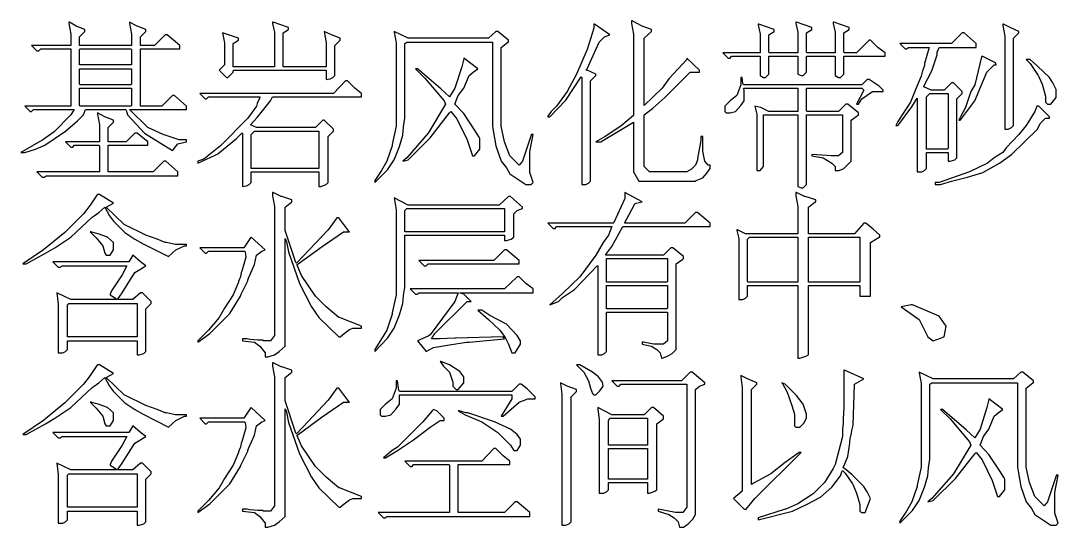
# Model space of a CAD drawing. Extents: x 94 to 452, y -72 to 1042.
# Drawn here: x 404.97 to 426.28, y 753.9 to 764.3 of the extents above; entities that cross this region are included whole.
import ezdxf

# ---------------------------------------------------------------- set-up
doc = ezdxf.new("R2010")
doc.units = 0
doc.header["$MEASUREMENT"] = 0
doc.layers.add('TREE_LAYER', color=7, linetype='Continuous')

msp = doc.modelspace()

# ---------------------------------------------------------------- linework, layer by layer
at = {"layer": 'TREE_LAYER', "elevation": 1017}
for points in [[(405.971191, 764.276627), (405.957465, 764.276627), (405.957465, 764.249176), (405.998642, 764.029568), (405.998642, 763.796234), (405.998642, 763.796234), (405.188838, 763.796234), (405.298642, 763.68643), (405.339818, 763.68643), (405.380995, 763.727607), (405.998642, 763.727607), (405.998642, 763.713881), (405.998642, 762.56094), (405.998642, 762.547215), (405.051583, 762.547215), (405.161387, 762.437411), (405.188838, 762.437411), (405.230014, 762.478587), (406.067269, 762.478587), (406.067269, 762.478587), (405.998642, 762.368783), (405.655504, 762.025646), (405.422171, 761.86094), (404.96923, 761.600156), (405.051583, 761.600156), (405.271191, 761.668783), (405.463348, 761.751136), (405.888838, 762.039372), (406.135897, 762.245254), (406.259426, 762.368783), (406.300602, 762.478587), (407.124132, 762.478587), (407.137857, 762.464862), (407.165308, 762.368783), (407.508446, 761.998195), (408.084916, 761.641332), (408.098642, 761.655058), (408.19472, 761.778587), (408.373151, 761.819764), (408.373151, 761.86094), (408.222171, 761.86094), (407.892759, 761.970744), (407.577073, 762.107999), (407.206485, 762.478587), (407.22021, 762.478587), (408.373151, 762.478587), (408.373151, 762.547215), (408.126093, 762.766823), (408.084916, 762.766823), (407.865308, 762.547215), (407.426093, 762.547215), (407.426093, 762.56094), (407.426093, 763.713881), (407.426093, 763.727607), (408.235897, 763.727607), (408.235897, 763.796234), (407.975112, 764.015842), (407.933936, 764.015842), (407.714328, 763.796234), (407.426093, 763.796234), (407.426093, 763.796234), (407.426093, 763.974666), (407.535897, 764.08447), (407.535897, 764.125646), (407.357465, 764.194274), (407.206485, 764.276627), (407.206485, 764.276627), (407.206485, 764.249176), (407.247661, 764.029568), (407.247661, 763.796234), (407.233936, 763.796234), (406.190798, 763.796234), (406.177073, 763.796234), (406.177073, 763.974666), (406.286877, 764.08447), (406.286877, 764.125646), (406.108446, 764.194274), (405.971191, 764.276627), (405.971191, 764.276627)], [(410.15712, 764.276627), (410.143395, 764.276627), (410.143395, 764.249176), (410.184571, 764.070744), (410.184571, 763.357019), (410.170846, 763.357019), (409.347316, 763.357019), (409.333591, 763.357019), (409.333591, 763.837411), (409.443395, 763.906038), (409.443395, 763.906038), (409.443395, 763.947215), (409.113983, 764.057019), (409.155159, 763.851136), (409.155159, 763.398195), (409.045355, 763.288391), (409.196336, 763.137411), (409.223787, 763.137411), (409.333591, 763.247215), (409.333591, 763.274666), (409.347316, 763.288391), (411.241434, 763.288391), (411.241434, 763.274666), (411.241434, 763.096234), (411.323787, 763.10996), (411.378689, 763.137411), (411.419865, 763.178587), (411.419865, 763.796234), (411.529669, 763.906038), (411.529669, 763.947215), (411.351238, 764.015842), (411.200257, 764.08447), (411.241434, 763.851136), (411.241434, 763.357019), (411.241434, 763.357019), (410.363002, 763.357019), (410.363002, 763.357019), (410.363002, 764.057019), (410.472806, 764.125646), (410.472806, 764.125646), (410.472806, 764.166823), (410.15712, 764.276627), (410.15712, 764.276627)], [(416.758391, 764.23545), (416.744665, 764.23545), (416.744665, 764.153097), (416.60741, 763.713881), (416.387803, 763.206038), (416.195646, 762.849176), (415.976038, 762.547215), (415.866234, 762.437411), (415.797606, 762.341332), (415.797606, 762.327607), (415.838783, 762.327607), (416.168195, 762.670744), (416.483881, 763.151136), (416.497606, 763.137411), (416.497606, 760.941332), (416.579959, 760.941332), (416.634861, 760.968783), (416.676038, 761.00996), (416.676038, 763.068783), (416.785842, 763.178587), (416.785842, 763.206038), (416.60741, 763.288391), (416.593685, 763.288391), (416.579959, 763.288391), (416.60741, 763.315842), (416.854469, 763.864862), (416.964273, 763.974666), (417.074077, 764.015842), (416.758391, 764.23545), (416.758391, 764.23545)], [(417.527018, 764.304077), (417.513293, 764.304077), (417.513293, 764.249176), (417.554469, 764.029568), (417.554469, 762.355058), (417.293685, 762.13545), (416.977999, 761.929568), (416.785842, 761.819764), (416.895646, 761.819764), (416.909371, 761.833489), (417.554469, 762.217803), (417.554469, 762.204077), (417.554469, 761.202117), (417.664273, 761.00996), (418.83094, 761.00996), (418.844665, 761.023685), (418.98192, 761.078587), (419.064273, 761.174666), (419.132901, 761.270744), (419.132901, 761.339372), (419.091724, 761.339372), (419.023097, 761.421725), (418.98192, 761.627607), (418.98192, 761.929568), (418.940744, 761.929568), (418.940744, 761.847215), (418.872116, 761.476627), (418.872116, 761.449176), (418.858391, 761.407999), (418.83094, 761.339372), (418.748587, 761.257019), (418.652508, 761.202117), (417.883881, 761.202117), (417.774077, 761.311921), (417.774077, 762.368783), (417.952508, 762.506038), (418.199567, 762.725646), (418.721136, 763.247215), (418.913293, 763.247215), (418.913293, 763.288391), (418.652508, 763.53545), (418.652508, 763.507999), (418.28192, 763.10996), (418.144665, 762.917803), (417.774077, 762.56094), (417.774077, 762.56094), (417.774077, 763.947215), (417.925057, 764.08447), (417.925057, 764.125646), (417.732901, 764.194274), (417.527018, 764.304077), (417.527018, 764.304077)], [(420.903144, 764.276627), (420.889418, 764.276627), (420.889418, 764.249176), (420.930595, 764.070744), (420.930595, 763.658979), (420.930595, 763.645254), (420.354124, 763.645254), (420.340399, 763.658979), (420.340399, 764.015842), (420.450203, 764.08447), (420.450203, 764.125646), (420.134516, 764.23545), (420.120791, 764.23545), (420.120791, 764.221725), (420.161967, 764.029568), (420.161967, 763.658979), (420.161967, 763.645254), (419.39334, 763.645254), (419.503144, 763.53545), (419.54432, 763.53545), (419.571771, 763.576627), (420.161967, 763.576627), (420.161967, 763.576627), (420.161967, 763.178587), (420.230595, 763.137411), (420.271771, 763.137411), (420.340399, 763.206038), (420.340399, 763.576627), (420.354124, 763.576627), (420.930595, 763.576627), (420.930595, 763.576627), (420.930595, 763.206038), (420.999222, 763.178587), (421.040399, 763.178587), (421.109026, 763.247215), (421.109026, 763.576627), (421.122752, 763.576627), (421.699222, 763.576627), (421.699222, 763.576627), (421.699222, 763.178587), (421.76785, 763.137411), (421.809026, 763.137411), (421.877654, 763.206038), (421.877654, 763.576627), (421.891379, 763.576627), (422.728634, 763.576627), (422.728634, 763.645254), (422.577654, 763.755058), (422.426673, 763.906038), (422.399222, 763.906038), (422.138438, 763.645254), (421.891379, 763.645254), (421.877654, 763.658979), (421.877654, 764.057019), (421.987458, 764.125646), (421.987458, 764.166823), (421.671771, 764.276627), (421.658046, 764.276627), (421.658046, 764.249176), (421.699222, 764.070744), (421.699222, 763.658979), (421.699222, 763.645254), (421.122752, 763.645254), (421.109026, 763.658979), (421.109026, 764.057019), (421.21883, 764.125646), (421.21883, 764.166823), (420.903144, 764.276627), (420.903144, 764.276627)], [(425.157701, 764.23545), (425.143975, 764.23545), (425.143975, 764.207999), (425.185152, 763.988391), (425.185152, 762.080548), (425.253779, 762.080548), (425.322407, 762.107999), (425.363583, 762.149176), (425.363583, 763.947215), (425.473387, 764.057019), (425.473387, 764.08447), (425.294956, 764.166823), (425.157701, 764.23545), (425.157701, 764.23545)], [(412.641089, 764.08447), (412.641089, 764.08447), (412.641089, 764.070744), (412.682265, 763.851136), (412.682265, 762.13545), (412.599912, 761.764862), (412.599912, 761.737411), (412.490108, 761.421725), (412.380304, 761.229568), (412.24305, 761.023685), (412.24305, 760.982509), (412.503834, 761.243293), (412.641089, 761.449176), (412.750893, 761.723685), (412.81952, 761.957019), (412.833246, 762.121725), (412.860697, 762.300156), (412.860697, 763.837411), (412.901873, 763.864862), (414.64501, 763.864862), (414.658736, 763.864862), (414.658736, 762.13545), (414.672461, 762.053097), (414.727363, 761.737411), (414.837167, 761.421725), (414.946971, 761.28447), (415.015599, 761.16094), (415.34501, 760.941332), (415.454814, 760.941332), (415.495991, 760.982509), (415.427363, 761.188391), (415.427363, 761.613881), (415.495991, 761.970744), (415.454814, 761.970744), (415.454814, 761.957019), (415.276383, 761.421725), (415.207755, 761.339372), (415.015599, 761.531528), (414.905795, 761.819764), (414.837167, 762.13545), (414.837167, 763.755058), (414.974422, 763.864862), (414.988148, 763.864862), (414.988148, 763.906038), (414.76854, 764.08447), (414.727363, 764.08447), (414.576383, 763.947215), (412.929324, 763.947215), (412.641089, 764.08447), (412.641089, 764.08447)], [(424.347897, 764.057019), (424.30672, 764.057019), (424.087112, 763.837411), (423.03025, 763.837411), (423.140054, 763.727607), (423.167505, 763.727607), (423.208681, 763.755058), (423.634171, 763.755058), (423.634171, 763.755058), (423.538093, 763.425646), (423.538093, 763.38447), (423.496916, 763.274666), (423.469465, 763.164862), (423.359662, 762.904077), (423.249858, 762.629568), (422.989073, 762.231528), (422.947897, 762.149176), (422.947897, 762.149176), (422.989073, 762.149176), (423.002799, 762.162901), (423.277309, 762.533489), (423.387112, 762.711921), (423.387112, 762.711921), (423.387112, 761.202117), (423.483191, 761.202117), (423.538093, 761.229568), (423.579269, 761.270744), (423.579269, 761.600156), (423.579269, 761.600156), (424.00476, 761.600156), (424.018485, 761.600156), (424.018485, 761.421725), (424.059662, 761.421725), (424.15574, 761.449176), (424.196916, 761.490352), (424.196916, 762.698195), (424.30672, 762.807999), (424.30672, 762.849176), (424.128289, 763.027607), (424.087112, 763.027607), (423.936132, 762.876627), (423.675348, 762.876627), (423.524367, 762.945254), (423.524367, 762.958979), (423.689073, 763.274666), (423.798877, 763.604077), (423.798877, 763.658979), (423.840054, 763.755058), (424.594956, 763.755058), (424.594956, 763.837411), (424.347897, 764.057019), (424.347897, 764.057019)], [(406.177073, 763.713881), (406.190798, 763.727607), (407.233936, 763.727607), (407.247661, 763.713881), (407.247661, 763.398195), (407.233936, 763.398195), (406.190798, 763.398195), (406.177073, 763.398195), (406.177073, 763.713881), (406.177073, 763.713881)], [(414.06854, 763.53545), (414.06854, 763.521725), (414.027363, 763.357019), (413.890108, 762.917803), (413.780304, 762.739372), (413.601873, 762.904077), (413.121481, 763.315842), (413.080304, 763.315842), (413.272461, 763.123685), (413.670501, 762.657019), (413.697952, 762.588391), (413.341089, 761.998195), (412.901873, 761.490352), (412.81952, 761.421725), (412.929324, 761.449176), (413.382265, 761.902117), (413.780304, 762.40996), (413.807755, 762.437411), (413.931285, 762.28643), (414.137167, 761.86094), (414.246971, 761.531528), (414.288148, 761.531528), (414.397952, 761.668783), (414.397952, 761.888391), (414.384226, 761.915842), (414.288148, 762.066823), (414.06854, 762.396234), (413.890108, 762.588391), (413.958736, 762.766823), (414.06854, 762.917803), (414.178344, 763.178587), (414.260697, 763.247215), (414.356775, 763.315842), (414.06854, 763.53545), (414.06854, 763.53545)], [(424.718485, 763.576627), (424.70476, 763.562901), (424.567505, 762.98643), (424.485152, 762.849176), (424.375348, 762.519764), (424.279269, 762.341332), (424.238093, 762.258979), (424.265544, 762.258979), (424.279269, 762.272705), (424.567505, 762.657019), (424.814563, 763.247215), (424.965544, 763.398195), (425.00672, 763.398195), (424.992995, 763.439372), (424.718485, 763.576627), (424.718485, 763.576627)], [(425.70672, 763.507999), (425.624367, 763.507999), (425.70672, 763.425646), (425.871426, 763.178587), (425.885152, 763.151136), (425.953779, 763.000156), (426.022407, 762.753097), (426.022407, 762.629568), (426.063583, 762.588391), (426.132211, 762.588391), (426.242014, 762.725646), (426.242014, 762.890352), (426.173387, 763.027607), (426.10476, 763.137411), (425.857701, 763.370744), (425.70672, 763.507999), (425.70672, 763.507999)], [(406.177073, 763.315842), (406.190798, 763.315842), (407.233936, 763.315842), (407.247661, 763.315842), (407.247661, 763.000156), (407.233936, 762.98643), (406.190798, 762.98643), (406.177073, 763.000156), (406.177073, 763.315842), (406.177073, 763.315842)], [(411.68065, 763.068783), (411.639473, 763.068783), (411.392414, 762.807999), (408.647316, 762.807999), (408.75712, 762.698195), (408.784571, 762.698195), (408.825748, 762.739372), (409.88261, 762.739372), (409.88261, 762.725646), (409.827708, 762.602117), (409.813983, 762.547215), (409.635551, 762.300156), (409.072806, 761.737411), (408.729669, 761.462901), (408.60614, 761.421725), (408.60614, 761.380548), (408.963002, 761.545254), (409.017904, 761.572705), (409.402218, 761.888391), (409.512022, 761.998195), (409.525748, 761.998195), (409.525748, 760.900156), (409.6081, 760.913881), (409.663002, 760.941332), (409.704179, 760.982509), (409.704179, 761.188391), (409.704179, 761.202117), (411.090453, 761.202117), (411.090453, 761.188391), (411.090453, 760.900156), (411.13163, 760.900156), (411.241434, 760.941332), (411.28261, 760.982509), (411.28261, 761.929568), (411.392414, 762.039372), (411.392414, 762.080548), (411.200257, 762.258979), (411.172806, 762.258979), (411.021826, 762.107999), (409.813983, 762.107999), (409.690453, 762.162901), (409.827708, 762.313881), (410.102218, 762.657019), (410.143395, 762.739372), (411.968885, 762.739372), (411.968885, 762.807999), (411.83163, 762.917803), (411.68065, 763.068783), (411.68065, 763.068783)], [(419.791379, 763.137411), (419.763928, 763.137411), (419.763928, 762.98643), (419.681575, 762.766823), (419.54432, 762.657019), (419.434516, 762.547215), (419.434516, 762.437411), (419.461967, 762.40996), (419.54432, 762.40996), (419.654124, 762.437411), (419.763928, 762.56094), (419.832556, 762.657019), (419.832556, 762.876627), (419.81883, 762.904077), (419.832556, 762.917803), (420.930595, 762.917803), (420.930595, 762.917803), (420.930595, 762.451136), (420.930595, 762.437411), (420.340399, 762.437411), (420.175693, 762.519764), (420.052163, 762.547215), (420.09334, 762.382509), (420.09334, 761.229568), (420.161967, 761.229568), (420.230595, 761.311921), (420.230595, 762.368783), (420.24432, 762.368783), (420.930595, 762.368783), (420.930595, 762.368783), (420.930595, 760.900156), (420.999222, 760.872705), (421.040399, 760.872705), (421.109026, 760.941332), (421.109026, 762.368783), (421.122752, 762.368783), (421.836477, 762.368783), (421.850203, 762.368783), (421.850203, 761.600156), (421.76785, 761.531528), (421.616869, 761.531528), (421.424712, 761.545254), (421.21883, 761.558979), (421.21883, 761.531528), (421.452163, 761.490352), (421.630595, 761.380548), (421.699222, 761.311921), (421.699222, 761.229568), (421.781575, 761.229568), (421.877654, 761.270744), (422.028634, 761.421725), (422.028634, 762.258979), (422.179614, 762.368783), (422.179614, 762.40996), (421.960007, 762.588391), (421.91883, 762.588391), (421.76785, 762.437411), (421.122752, 762.437411), (421.109026, 762.451136), (421.109026, 762.917803), (421.122752, 762.917803), (422.248242, 762.917803), (422.289418, 762.876627), (422.138438, 762.588391), (422.179614, 762.588391), (422.248242, 762.698195), (422.46785, 762.849176), (422.687458, 762.849176), (422.687458, 762.876627), (422.605105, 762.958979), (422.399222, 763.096234), (422.358046, 763.096234), (422.248242, 762.98643), (419.81883, 762.98643), (419.805105, 763.013881), (419.791379, 763.137411), (419.791379, 763.137411)], [(406.177073, 762.917803), (406.190798, 762.917803), (407.233936, 762.917803), (407.247661, 762.917803), (407.247661, 762.56094), (407.233936, 762.547215), (406.190798, 762.547215), (406.177073, 762.56094), (406.177073, 762.917803), (406.177073, 762.917803)], [(423.647897, 762.807999), (423.647897, 762.807999), (424.00476, 762.807999), (424.018485, 762.807999), (424.018485, 761.682509), (424.00476, 761.668783), (423.579269, 761.668783), (423.579269, 761.682509), (423.579269, 762.739372), (423.647897, 762.807999), (423.647897, 762.807999)], [(406.547661, 762.40996), (406.547661, 762.40996), (406.547661, 762.382509), (406.588838, 762.162901), (406.588838, 761.819764), (406.575112, 761.819764), (405.888838, 761.819764), (405.998642, 761.70996), (406.039818, 761.70996), (406.067269, 761.751136), (406.575112, 761.751136), (406.588838, 761.737411), (406.588838, 761.202117), (406.575112, 761.202117), (405.298642, 761.202117), (405.408446, 761.092313), (405.449622, 761.092313), (405.490798, 761.119764), (408.19472, 761.119764), (408.19472, 761.202117), (407.947661, 761.421725), (407.906485, 761.421725), (407.686877, 761.202117), (406.767269, 761.202117), (406.767269, 761.202117), (406.767269, 761.737411), (406.767269, 761.751136), (407.577073, 761.751136), (407.577073, 761.819764), (407.357465, 761.998195), (407.316289, 761.998195), (407.137857, 761.819764), (406.767269, 761.819764), (406.767269, 761.819764), (406.767269, 762.107999), (406.877073, 762.217803), (406.877073, 762.258979), (406.698642, 762.327607), (406.547661, 762.40996), (406.547661, 762.40996)], [(425.885152, 762.547215), (425.843975, 762.547215), (425.802799, 762.437411), (425.624367, 762.149176), (425.473387, 761.970744), (425.212603, 761.696234), (425.143975, 761.600156), (424.965544, 761.490352), (424.828289, 761.380548), (424.457701, 761.202117), (423.840054, 760.982509), (423.757701, 760.982509), (423.757701, 760.941332), (423.867505, 760.941332), (424.087112, 761.00996), (424.416524, 761.092313), (424.732211, 761.188391), (425.075348, 761.380548), (425.322407, 761.558979), (425.857701, 762.080548), (425.912603, 762.190352), (426.022407, 762.300156), (426.10476, 762.300156), (426.10476, 762.327607), (425.885152, 762.547215), (425.885152, 762.547215)], [(409.772806, 762.039372), (409.772806, 762.039372), (411.090453, 762.039372), (411.090453, 762.039372), (411.090453, 761.270744), (411.090453, 761.270744), (409.704179, 761.270744), (409.704179, 761.270744), (409.704179, 761.970744), (409.772806, 762.039372), (409.772806, 762.039372)], [(406.588838, 760.73545), (406.547661, 760.73545), (406.533936, 760.721725), (406.396681, 760.515842), (406.259426, 760.337411), (405.875112, 759.953097), (405.435897, 759.596234), (405.010406, 759.307999), (405.079034, 759.307999), (405.477073, 759.527607), (405.66923, 759.637411), (405.998642, 759.857019), (406.437857, 760.268783), (406.479034, 760.296234), (406.575112, 760.364862), (406.698642, 760.474666), (406.79472, 760.296234), (406.877073, 760.18643), (407.110406, 759.953097), (407.316289, 759.815842), (407.480995, 759.719764), (408.002563, 759.458979), (408.153544, 759.596234), (408.331975, 759.678587), (408.373151, 759.678587), (408.373151, 759.706038), (408.139818, 759.706038), (407.961387, 759.747215), (407.933936, 759.747215), (407.76923, 759.815842), (407.535897, 759.898195), (407.096681, 760.117803), (406.726093, 760.474666), (406.877073, 760.557019), (406.588838, 760.73545), (406.588838, 760.73545)], [(410.15712, 760.776627), (410.143395, 760.776627), (410.143395, 760.707999), (410.184571, 760.488391), (410.184571, 757.839372), (410.102218, 757.729568), (409.951238, 757.729568), (409.951238, 757.743293), (409.841434, 757.743293), (409.841434, 757.743293), (409.676728, 757.757019), (409.621826, 757.770744), (409.525748, 757.770744), (409.525748, 757.729568), (409.772806, 757.702117), (409.88261, 757.619764), (409.992414, 757.482509), (409.992414, 757.482509), (409.992414, 757.400156), (410.047316, 757.400156), (410.184571, 757.441332), (410.28065, 757.50996), (410.404179, 757.619764), (410.404179, 759.829568), (410.404179, 759.829568), (410.43163, 759.76094), (410.472806, 759.555058), (410.692414, 758.90996), (410.939473, 758.429568), (411.090453, 758.20996), (411.502218, 757.811921), (411.529669, 757.811921), (411.612022, 757.880548), (411.721826, 757.962901), (411.790453, 757.990352), (411.968885, 757.990352), (411.968885, 758.031528), (411.968885, 758.031528), (411.515944, 758.20996), (411.502218, 758.20996), (411.241434, 758.429568), (411.021826, 758.649176), (410.733591, 759.074666), (410.651238, 759.280548), (410.651238, 759.294274), (410.664963, 759.307999), (411.159081, 759.664862), (411.598297, 759.966823), (411.612022, 759.966823), (411.721826, 759.966823), (411.7081, 759.980548), (411.502218, 760.255058), (411.502218, 760.255058), (411.461042, 760.255058), (411.28261, 760.007999), (410.761042, 759.458979), (410.637512, 759.321725), (410.623787, 759.33545), (410.404179, 759.994274), (410.404179, 760.474666), (410.541434, 760.58447), (410.541434, 760.58447), (410.541434, 760.625646), (410.335551, 760.694274), (410.321826, 760.694274), (410.15712, 760.776627), (410.15712, 760.776627)], [(417.376038, 760.776627), (417.376038, 760.776627), (417.376038, 760.653097), (417.15643, 760.158979), (417.142705, 760.145254), (415.797606, 760.145254), (415.90741, 760.03545), (415.948587, 760.03545), (415.976038, 760.076627), (417.115254, 760.076627), (417.115254, 760.076627), (417.046626, 759.898195), (416.936822, 759.747215), (416.785842, 759.48643), (416.45643, 759.047215), (416.099567, 758.704077), (415.838783, 758.470744), (416.017214, 758.539372), (416.099567, 758.621725), (416.346626, 758.78643), (416.813293, 759.266823), (416.827018, 759.266823), (416.827018, 757.441332), (416.909371, 757.441332), (416.964273, 757.468783), (417.00545, 757.50996), (417.00545, 758.319764), (417.00545, 758.319764), (418.240744, 758.319764), (418.254469, 758.319764), (418.254469, 757.729568), (418.172116, 757.66094), (417.966234, 757.66094), (417.760352, 757.702117), (417.732901, 757.702117), (417.732901, 757.66094), (417.925057, 757.619764), (418.034861, 757.551136), (418.103489, 757.482509), (418.13094, 757.372705), (418.144665, 757.372705), (418.254469, 757.413881), (418.350548, 757.468783), (418.432901, 757.551136), (418.432901, 759.307999), (418.570156, 759.404077), (418.583881, 759.417803), (418.583881, 759.458979), (418.364273, 759.637411), (418.323097, 759.637411), (418.172116, 759.48643), (416.991724, 759.48643), (416.991724, 759.500156), (417.115254, 759.664862), (417.334861, 760.076627), (419.132901, 760.076627), (419.132901, 760.145254), (418.872116, 760.364862), (418.83094, 760.364862), (418.611332, 760.145254), (417.376038, 760.145254), (417.376038, 760.158979), (417.458391, 760.30996), (417.58192, 760.543293), (417.609371, 760.557019), (417.732901, 760.58447), (417.376038, 760.776627), (417.376038, 760.776627)], [(420.903144, 760.776627), (420.889418, 760.776627), (420.889418, 760.707999), (420.930595, 760.488391), (420.930595, 759.939372), (420.930595, 759.925646), (419.860007, 759.925646), (419.695301, 760.007999), (419.681575, 760.007999), (419.681575, 759.994274), (419.722752, 759.829568), (419.722752, 758.580548), (419.805105, 758.580548), (419.860007, 758.607999), (419.901183, 758.649176), (419.901183, 758.868783), (419.914909, 758.868783), (420.930595, 758.868783), (420.930595, 758.868783), (420.930595, 757.372705), (420.971771, 757.372705), (421.095301, 757.413881), (421.150203, 757.441332), (421.150203, 758.868783), (421.150203, 758.868783), (422.207065, 758.868783), (422.207065, 758.868783), (422.207065, 758.649176), (422.426673, 758.649176), (422.426673, 759.747215), (422.605105, 759.857019), (422.61883, 759.857019), (422.61883, 759.898195), (422.481575, 760.021725), (422.330595, 760.145254), (422.289418, 760.145254), (422.097261, 759.925646), (421.150203, 759.925646), (421.150203, 759.939372), (421.150203, 760.474666), (421.287458, 760.58447), (421.301183, 760.58447), (421.301183, 760.625646), (421.081575, 760.694274), (421.06785, 760.694274), (420.903144, 760.776627), (420.903144, 760.776627)], [(415.029324, 760.694274), (414.988148, 760.694274), (414.795991, 760.515842), (412.929324, 760.515842), (412.641089, 760.666823), (412.682265, 760.419764), (412.682265, 758.676627), (412.599912, 758.306038), (412.599912, 758.278587), (412.490108, 757.949176), (412.380304, 757.770744), (412.24305, 757.551136), (412.24305, 757.50996), (412.503834, 757.78447), (412.641089, 757.990352), (412.750893, 758.264862), (412.81952, 758.498195), (412.833246, 758.662901), (412.860697, 758.827607), (412.860697, 759.88447), (412.860697, 759.898195), (414.905795, 759.898195), (414.905795, 759.88447), (414.905795, 759.788391), (414.946971, 759.788391), (415.04305, 759.815842), (415.097952, 759.857019), (415.097952, 760.337411), (415.166579, 760.406038), (415.276383, 760.447215), (415.276383, 760.474666), (415.029324, 760.694274), (415.029324, 760.694274)], [(412.888148, 760.433489), (412.901873, 760.447215), (414.905795, 760.447215), (414.905795, 760.433489), (414.905795, 759.966823), (414.905795, 759.966823), (412.860697, 759.966823), (412.860697, 759.966823), (412.860697, 760.406038), (412.888148, 760.433489), (412.888148, 760.433489)], [(406.410406, 759.966823), (406.396681, 759.966823), (406.52021, 759.843293), (406.657465, 759.678587), (406.698642, 759.527607), (406.726093, 759.48643), (406.808446, 759.48643), (406.877073, 759.596234), (406.877073, 759.747215), (406.753544, 759.857019), (406.561387, 759.925646), (406.506485, 759.939372), (406.410406, 759.966823), (406.410406, 759.966823)], [(409.704179, 759.857019), (409.690453, 759.843293), (409.553199, 759.637411), (408.647316, 759.637411), (408.75712, 759.527607), (408.784571, 759.527607), (408.825748, 759.568783), (409.566924, 759.568783), (409.58065, 759.555058), (409.594375, 759.445254), (409.512022, 759.157019), (409.498297, 759.129568), (409.484571, 759.047215), (409.470846, 759.019764), (409.443395, 758.951136), (409.443395, 758.937411), (409.333591, 758.676627), (409.155159, 758.402117), (409.045355, 758.20996), (408.825748, 757.949176), (408.60614, 757.729568), (408.60614, 757.702117), (408.853199, 757.880548), (409.264963, 758.292313), (409.484571, 758.649176), (409.498297, 758.690352), (409.635551, 758.964862), (409.635551, 758.978587), (409.649277, 759.019764), (409.772806, 759.294274), (409.813983, 759.48643), (409.923787, 759.568783), (409.992414, 759.596234), (409.704179, 759.857019), (409.704179, 759.857019)], [(419.942359, 759.857019), (419.942359, 759.857019), (420.930595, 759.857019), (420.930595, 759.857019), (420.930595, 758.951136), (420.930595, 758.937411), (419.914909, 758.937411), (419.901183, 758.951136), (419.901183, 759.815842), (419.942359, 759.857019), (419.942359, 759.857019)], [(421.150203, 759.857019), (421.150203, 759.857019), (422.207065, 759.857019), (422.207065, 759.857019), (422.207065, 758.951136), (422.207065, 758.937411), (421.150203, 758.937411), (421.150203, 758.951136), (421.150203, 759.857019), (421.150203, 759.857019)], [(407.275112, 759.48643), (407.192759, 759.349176), (405.628053, 759.349176), (405.737857, 759.239372), (405.779034, 759.239372), (405.82021, 759.266823), (407.151583, 759.266823), (407.151583, 759.266823), (407.055504, 759.088391), (406.835897, 758.758979), (406.808446, 758.690352), (406.808446, 758.676627), (406.918249, 758.607999), (406.9457, 758.580548), (406.9457, 758.580548), (405.998642, 758.580548), (405.710406, 758.717803), (405.737857, 758.48447), (405.737857, 757.482509), (405.833936, 757.482509), (405.888838, 757.50996), (405.930014, 757.551136), (405.930014, 757.729568), (405.930014, 757.729568), (407.34374, 757.729568), (407.357465, 757.729568), (407.357465, 757.441332), (407.398642, 757.441332), (407.49472, 757.468783), (407.535897, 757.50996), (407.535897, 758.388391), (407.6457, 758.498195), (407.6457, 758.539372), (407.467269, 758.717803), (407.426093, 758.717803), (407.275112, 758.580548), (406.959426, 758.580548), (406.959426, 758.580548), (407.055504, 758.717803), (407.316289, 759.129568), (407.535897, 759.266823), (407.426093, 759.349176), (407.275112, 759.48643), (407.275112, 759.48643)], [(414.946971, 759.596234), (414.905795, 759.596234), (414.686187, 759.376627), (413.148932, 759.376627), (413.258736, 759.266823), (413.299912, 759.266823), (413.341089, 759.307999), (415.207755, 759.307999), (415.207755, 759.376627), (414.946971, 759.596234), (414.946971, 759.596234)], [(417.00545, 759.417803), (417.00545, 759.417803), (418.240744, 759.417803), (418.254469, 759.417803), (418.254469, 758.951136), (418.240744, 758.937411), (417.00545, 758.937411), (417.00545, 758.951136), (417.00545, 759.417803), (417.00545, 759.417803)], [(415.207755, 759.047215), (415.166579, 759.047215), (414.905795, 758.800156), (412.970501, 758.800156), (413.080304, 758.690352), (413.121481, 758.690352), (413.148932, 758.717803), (413.958736, 758.717803), (413.958736, 758.717803), (413.890108, 758.539372), (413.382265, 757.853097), (413.341089, 757.825646), (413.121481, 757.729568), (413.299912, 757.50996), (413.450893, 757.592313), (413.780304, 757.647215), (414.123442, 757.702117), (414.178344, 757.702117), (414.905795, 757.770744), (414.878344, 757.811921), (413.903834, 757.78447), (413.890108, 757.78447), (413.574422, 757.770744), (413.574422, 757.770744), (413.423442, 757.770744), (413.409716, 757.770744), (413.478344, 757.880548), (414.137167, 758.539372), (414.21952, 758.539372), (414.06854, 758.690352), (413.986187, 758.717803), (413.986187, 758.717803), (413.986187, 758.717803), (415.495991, 758.717803), (415.495991, 758.800156), (415.34501, 758.90996), (415.207755, 759.047215), (415.207755, 759.047215)], [(417.00545, 758.868783), (417.00545, 758.868783), (418.240744, 758.868783), (418.254469, 758.868783), (418.254469, 758.402117), (418.240744, 758.388391), (417.00545, 758.388391), (417.00545, 758.402117), (417.00545, 758.868783), (417.00545, 758.868783)], [(405.957465, 758.498195), (405.957465, 758.498195), (407.34374, 758.498195), (407.357465, 758.498195), (407.357465, 757.811921), (407.34374, 757.811921), (405.930014, 757.811921), (405.930014, 757.811921), (405.930014, 758.470744), (405.957465, 758.498195), (405.957465, 758.498195)], [(414.439128, 758.36094), (414.356775, 758.36094), (414.576383, 758.168783), (414.809716, 757.949176), (414.91952, 757.798195), (414.988148, 757.66094), (415.056775, 757.482509), (415.125403, 757.482509), (415.235206, 757.66094), (415.235206, 757.729568), (415.166579, 757.839372), (414.946971, 758.072705), (414.603834, 758.251136), (414.439128, 758.36094), (414.439128, 758.36094)], [(423.291034, 758.470744), (423.263583, 758.470744), (423.057701, 758.429568), (423.428289, 758.168783), (423.60672, 757.811921), (423.716524, 757.729568), (423.936132, 757.811921), (423.977309, 758.031528), (423.840054, 758.237411), (423.291034, 758.470744), (423.291034, 758.470744)], [(413.601873, 757.304077), (413.588148, 757.304077), (413.656775, 757.207999), (413.780304, 757.08447), (413.848932, 756.878587), (413.848932, 756.796234), (413.917559, 756.727607), (413.958736, 756.727607), (414.06854, 756.864862), (414.06854, 756.988391), (413.986187, 757.098195), (413.780304, 757.23545), (413.601873, 757.304077), (413.601873, 757.304077)], [(406.588838, 757.23545), (406.547661, 757.23545), (406.533936, 757.221725), (406.396681, 757.015842), (406.259426, 756.837411), (405.875112, 756.453097), (405.435897, 756.096234), (405.010406, 755.807999), (405.079034, 755.807999), (405.477073, 756.027607), (405.66923, 756.137411), (405.998642, 756.357019), (406.437857, 756.768783), (406.479034, 756.796234), (406.575112, 756.864862), (406.698642, 756.974666), (406.79472, 756.796234), (406.877073, 756.68643), (407.110406, 756.453097), (407.316289, 756.315842), (407.480995, 756.219764), (408.002563, 755.958979), (408.153544, 756.096234), (408.331975, 756.178587), (408.373151, 756.178587), (408.373151, 756.206038), (408.139818, 756.206038), (407.961387, 756.247215), (407.933936, 756.247215), (407.76923, 756.315842), (407.535897, 756.398195), (407.096681, 756.617803), (406.726093, 756.974666), (406.877073, 757.057019), (406.588838, 757.23545), (406.588838, 757.23545)], [(410.15712, 757.276627), (410.143395, 757.276627), (410.143395, 757.207999), (410.184571, 756.988391), (410.184571, 754.339372), (410.102218, 754.229568), (409.951238, 754.229568), (409.951238, 754.243293), (409.841434, 754.243293), (409.841434, 754.243293), (409.676728, 754.257019), (409.621826, 754.270744), (409.525748, 754.270744), (409.525748, 754.229568), (409.772806, 754.202117), (409.88261, 754.119764), (409.992414, 753.982509), (409.992414, 753.982509), (409.992414, 753.900156), (410.047316, 753.900156), (410.184571, 753.941332), (410.28065, 754.00996), (410.404179, 754.119764), (410.404179, 756.329568), (410.404179, 756.329568), (410.43163, 756.26094), (410.472806, 756.055058), (410.692414, 755.40996), (410.939473, 754.929568), (411.090453, 754.70996), (411.502218, 754.311921), (411.529669, 754.311921), (411.612022, 754.380548), (411.721826, 754.462901), (411.790453, 754.490352), (411.968885, 754.490352), (411.968885, 754.531528), (411.968885, 754.531528), (411.515944, 754.70996), (411.502218, 754.70996), (411.241434, 754.929568), (411.021826, 755.149176), (410.733591, 755.574666), (410.651238, 755.780548), (410.651238, 755.794274), (410.664963, 755.807999), (411.159081, 756.164862), (411.598297, 756.466823), (411.612022, 756.466823), (411.721826, 756.466823), (411.7081, 756.480548), (411.502218, 756.755058), (411.502218, 756.755058), (411.461042, 756.755058), (411.28261, 756.507999), (410.761042, 755.958979), (410.637512, 755.821725), (410.623787, 755.83545), (410.404179, 756.494274), (410.404179, 756.974666), (410.541434, 757.08447), (410.541434, 757.08447), (410.541434, 757.125646), (410.335551, 757.194274), (410.321826, 757.194274), (410.15712, 757.276627), (410.15712, 757.276627)], [(416.45643, 757.23545), (416.387803, 757.23545), (416.538783, 757.08447), (416.634861, 756.906038), (416.676038, 756.755058), (416.717214, 756.645254), (416.744665, 756.617803), (416.785842, 756.617803), (416.868195, 756.700156), (416.936822, 756.796234), (416.923097, 756.878587), (416.840744, 756.988391), (416.717214, 757.08447), (416.45643, 757.23545), (416.45643, 757.23545)], [(418.762312, 757.08447), (418.721136, 757.08447), (418.542705, 756.906038), (417.115254, 756.906038), (417.225057, 756.796234), (417.266234, 756.796234), (417.293685, 756.837411), (418.652508, 756.837411), (418.652508, 756.823685), (418.652508, 754.311921), (418.570156, 754.202117), (418.419175, 754.202117), (418.062312, 754.270744), (418.062312, 754.229568), (418.28192, 754.16094), (418.391724, 754.092313), (418.474077, 754.00996), (418.501528, 753.900156), (418.583881, 753.900156), (418.679959, 753.968783), (418.776038, 754.064862), (418.83094, 754.16094), (418.83094, 756.727607), (418.913293, 756.796234), (419.023097, 756.837411), (419.023097, 756.864862), (418.762312, 757.08447), (418.762312, 757.08447)], [(421.891379, 757.125646), (421.877654, 757.125646), (421.877654, 756.357019), (421.877654, 756.357019), (421.863928, 756.123685), (421.863928, 756.123685), (421.863928, 756.055058), (421.863928, 756.041332), (421.850203, 755.917803), (421.850203, 755.904077), (421.850203, 755.849176), (421.850203, 755.83545), (421.850203, 755.766823), (421.699222, 755.190352), (421.658046, 755.107999), (421.548242, 754.929568), (421.479614, 754.819764), (421.246281, 754.58643), (420.930595, 754.380548), (420.683536, 754.270744), (420.66981, 754.270744), (420.120791, 754.092313), (420.120791, 754.051136), (420.820791, 754.229568), (421.109026, 754.366823), (421.397261, 754.517803), (421.630595, 754.723685), (421.809026, 754.957019), (421.836477, 755.039372), (421.850203, 755.066823), (421.905105, 755.011921), (422.056085, 754.792313), (422.06981, 754.764862), (422.138438, 754.600156), (422.207065, 754.366823), (422.207065, 754.353097), (422.207065, 754.229568), (422.248242, 754.202117), (422.316869, 754.202117), (422.426673, 754.490352), (422.358046, 754.627607), (422.289418, 754.737411), (422.042359, 754.98447), (421.891379, 755.107999), (421.863928, 755.121725), (421.960007, 755.355058), (422.001183, 755.629568), (422.001183, 755.657019), (422.014909, 755.766823), (422.028634, 755.794274), (422.042359, 755.890352), (422.06981, 756.000156), (422.097261, 756.837411), (422.289418, 756.947215), (421.891379, 757.125646), (421.891379, 757.125646)], [(423.428289, 757.08447), (423.428289, 757.08447), (423.428289, 757.070744), (423.469465, 756.851136), (423.469465, 755.13545), (423.387112, 754.764862), (423.387112, 754.737411), (423.277309, 754.421725), (423.167505, 754.229568), (423.03025, 754.023685), (423.03025, 753.982509), (423.291034, 754.243293), (423.428289, 754.449176), (423.538093, 754.723685), (423.60672, 754.957019), (423.620446, 755.121725), (423.647897, 755.300156), (423.647897, 756.837411), (423.689073, 756.864862), (425.432211, 756.864862), (425.445936, 756.864862), (425.445936, 755.13545), (425.459662, 755.053097), (425.514563, 754.737411), (425.624367, 754.421725), (425.734171, 754.28447), (425.802799, 754.16094), (426.132211, 753.941332), (426.242014, 753.941332), (426.283191, 753.982509), (426.214563, 754.188391), (426.214563, 754.613881), (426.283191, 754.970744), (426.242014, 754.970744), (426.242014, 754.957019), (426.063583, 754.421725), (425.994956, 754.339372), (425.802799, 754.531528), (425.692995, 754.819764), (425.624367, 755.13545), (425.624367, 756.755058), (425.761622, 756.864862), (425.775348, 756.864862), (425.775348, 756.906038), (425.55574, 757.08447), (425.514563, 757.08447), (425.363583, 756.947215), (423.716524, 756.947215), (423.428289, 757.08447), (423.428289, 757.08447)], [(412.709716, 756.906038), (412.682265, 756.906038), (412.682265, 756.755058), (412.599912, 756.53545), (412.462657, 756.425646), (412.352853, 756.315842), (412.352853, 756.206038), (412.380304, 756.178587), (412.462657, 756.178587), (412.572461, 756.206038), (412.682265, 756.329568), (412.750893, 756.425646), (412.750893, 756.604077), (412.750893, 756.617803), (415.056775, 756.617803), (415.056775, 756.53545), (414.837167, 756.178587), (414.878344, 756.178587), (415.207755, 756.466823), (415.386187, 756.53545), (415.537167, 756.53545), (415.537167, 756.576627), (415.372461, 756.741332), (415.248932, 756.837411), (415.207755, 756.837411), (415.056775, 756.68643), (412.750893, 756.68643), (412.737167, 756.713881), (412.709716, 756.906038), (412.709716, 756.906038)], [(416.058391, 756.864862), (416.058391, 756.864862), (416.058391, 756.851136), (416.085842, 756.631528), (416.085842, 753.941332), (416.168195, 753.941332), (416.236822, 753.968783), (416.277999, 754.00996), (416.277999, 756.576627), (416.387803, 756.68643), (416.387803, 756.727607), (416.195646, 756.796234), (416.058391, 756.864862), (416.058391, 756.864862)], [(419.763928, 757.015842), (419.763928, 757.015842), (419.763928, 756.988391), (419.791379, 756.768783), (419.791379, 754.641332), (419.612948, 754.490352), (419.832556, 754.270744), (419.873732, 754.270744), (420.052163, 754.490352), (420.999222, 755.437411), (420.971771, 755.437411), (420.958046, 755.437411), (420.66981, 755.231528), (420.381575, 754.998195), (420.024712, 754.806038), (419.983536, 754.778587), (419.983536, 754.792313), (419.983536, 756.727607), (420.09334, 756.837411), (420.09334, 756.864862), (419.901183, 756.947215), (419.763928, 757.015842), (419.763928, 757.015842)], [(420.601183, 756.864862), (420.601183, 756.864862), (420.614909, 756.851136), (420.710987, 756.672705), (420.807065, 756.398195), (420.861967, 756.219764), (420.861967, 755.98643), (420.889418, 755.958979), (420.971771, 755.958979), (421.054124, 756.041332), (421.109026, 756.137411), (421.109026, 756.219764), (421.040399, 756.425646), (420.903144, 756.604077), (420.66981, 756.837411), (420.601183, 756.864862), (420.601183, 756.864862)], [(406.410406, 756.466823), (406.396681, 756.466823), (406.52021, 756.343293), (406.657465, 756.178587), (406.698642, 756.027607), (406.726093, 755.98643), (406.808446, 755.98643), (406.877073, 756.096234), (406.877073, 756.247215), (406.753544, 756.357019), (406.561387, 756.425646), (406.506485, 756.439372), (406.410406, 756.466823), (406.410406, 756.466823)], [(424.85574, 756.53545), (424.85574, 756.521725), (424.814563, 756.357019), (424.677309, 755.917803), (424.567505, 755.739372), (424.389073, 755.904077), (423.908681, 756.315842), (423.867505, 756.315842), (424.059662, 756.123685), (424.457701, 755.657019), (424.485152, 755.588391), (424.128289, 754.998195), (423.689073, 754.490352), (423.60672, 754.421725), (423.716524, 754.449176), (424.169465, 754.902117), (424.567505, 755.40996), (424.594956, 755.437411), (424.718485, 755.28643), (424.924367, 754.86094), (425.034171, 754.531528), (425.075348, 754.531528), (425.185152, 754.668783), (425.185152, 754.888391), (425.171426, 754.915842), (425.075348, 755.066823), (424.85574, 755.396234), (424.677309, 755.588391), (424.745936, 755.766823), (424.85574, 755.917803), (424.965544, 756.178587), (425.047897, 756.247215), (425.143975, 756.315842), (424.85574, 756.53545), (424.85574, 756.53545)], [(409.704179, 756.357019), (409.690453, 756.343293), (409.553199, 756.137411), (408.647316, 756.137411), (408.75712, 756.027607), (408.784571, 756.027607), (408.825748, 756.068783), (409.566924, 756.068783), (409.58065, 756.055058), (409.594375, 755.945254), (409.512022, 755.657019), (409.498297, 755.629568), (409.484571, 755.547215), (409.470846, 755.519764), (409.443395, 755.451136), (409.443395, 755.437411), (409.333591, 755.176627), (409.155159, 754.902117), (409.045355, 754.70996), (408.825748, 754.449176), (408.60614, 754.229568), (408.60614, 754.202117), (408.853199, 754.380548), (409.264963, 754.792313), (409.484571, 755.149176), (409.498297, 755.190352), (409.635551, 755.464862), (409.635551, 755.478587), (409.649277, 755.519764), (409.772806, 755.794274), (409.813983, 755.98643), (409.923787, 756.068783), (409.992414, 756.096234), (409.704179, 756.357019), (409.704179, 756.357019)], [(413.450893, 756.315842), (413.423442, 756.288391), (413.231285, 756.068783), (412.709716, 755.547215), (412.599912, 755.478587), (412.421481, 755.327607), (412.462657, 755.327607), (412.709716, 755.478587), (413.039128, 755.698195), (413.382265, 755.958979), (413.588148, 756.096234), (413.670501, 756.096234), (413.670501, 756.137411), (413.51952, 756.288391), (413.450893, 756.315842), (413.450893, 756.315842)], [(413.972461, 756.288391), (413.958736, 756.288391), (414.095991, 756.206038), (414.439128, 756.068783), (414.76854, 755.849176), (415.029324, 755.588391), (415.097952, 755.478587), (415.166579, 755.478587), (415.235206, 755.588391), (415.235206, 755.711921), (415.166579, 755.807999), (415.029324, 755.917803), (414.699912, 756.068783), (414.150893, 756.247215), (414.109716, 756.247215), (413.972461, 756.288391), (413.972461, 756.288391)], [(416.827018, 756.357019), (416.827018, 756.357019), (416.827018, 756.329568), (416.854469, 756.10996), (416.854469, 754.600156), (416.950548, 754.600156), (417.00545, 754.627607), (417.046626, 754.668783), (417.046626, 754.819764), (417.046626, 754.819764), (417.842705, 754.819764), (417.842705, 754.819764), (417.842705, 754.600156), (417.883881, 754.600156), (417.993685, 754.641332), (418.034861, 754.668783), (418.034861, 756.027607), (418.172116, 756.123685), (418.172116, 756.137411), (418.172116, 756.178587), (417.966234, 756.357019), (417.925057, 756.357019), (417.774077, 756.206038), (417.115254, 756.206038), (416.827018, 756.357019), (416.827018, 756.357019)], [(417.074077, 756.137411), (417.074077, 756.137411), (417.842705, 756.137411), (417.842705, 756.137411), (417.842705, 755.588391), (417.842705, 755.588391), (417.046626, 755.588391), (417.046626, 755.588391), (417.046626, 756.096234), (417.074077, 756.137411), (417.074077, 756.137411)], [(407.275112, 755.98643), (407.192759, 755.849176), (405.628053, 755.849176), (405.737857, 755.739372), (405.779034, 755.739372), (405.82021, 755.766823), (407.151583, 755.766823), (407.151583, 755.766823), (407.055504, 755.588391), (406.835897, 755.258979), (406.808446, 755.190352), (406.808446, 755.176627), (406.918249, 755.107999), (406.9457, 755.080548), (406.9457, 755.080548), (405.998642, 755.080548), (405.710406, 755.217803), (405.737857, 754.98447), (405.737857, 753.982509), (405.833936, 753.982509), (405.888838, 754.00996), (405.930014, 754.051136), (405.930014, 754.229568), (405.930014, 754.229568), (407.34374, 754.229568), (407.357465, 754.229568), (407.357465, 753.941332), (407.398642, 753.941332), (407.49472, 753.968783), (407.535897, 754.00996), (407.535897, 754.888391), (407.6457, 754.998195), (407.6457, 755.039372), (407.467269, 755.217803), (407.426093, 755.217803), (407.275112, 755.080548), (406.959426, 755.080548), (406.959426, 755.080548), (407.055504, 755.217803), (407.316289, 755.629568), (407.535897, 755.766823), (407.426093, 755.849176), (407.275112, 755.98643), (407.275112, 755.98643)], [(414.727363, 755.519764), (414.686187, 755.519764), (414.439128, 755.258979), (412.860697, 755.258979), (412.970501, 755.149176), (413.011677, 755.149176), (413.039128, 755.190352), (413.766579, 755.190352), (413.780304, 755.176627), (413.780304, 754.202117), (413.766579, 754.202117), (412.311677, 754.202117), (412.421481, 754.092313), (412.462657, 754.092313), (412.490108, 754.119764), (415.427363, 754.119764), (415.427363, 754.202117), (415.166579, 754.421725), (415.125403, 754.421725), (414.905795, 754.202117), (413.958736, 754.202117), (413.958736, 754.202117), (413.958736, 755.176627), (413.958736, 755.190352), (415.015599, 755.190352), (415.015599, 755.258979), (414.878344, 755.368783), (414.727363, 755.519764), (414.727363, 755.519764)], [(417.046626, 755.506038), (417.046626, 755.519764), (417.842705, 755.519764), (417.842705, 755.506038), (417.842705, 754.902117), (417.842705, 754.888391), (417.046626, 754.888391), (417.046626, 754.902117), (417.046626, 755.506038), (417.046626, 755.506038)], [(405.957465, 754.998195), (405.957465, 754.998195), (407.34374, 754.998195), (407.357465, 754.998195), (407.357465, 754.311921), (407.34374, 754.311921), (405.930014, 754.311921), (405.930014, 754.311921), (405.930014, 754.970744), (405.957465, 754.998195), (405.957465, 754.998195)]]:
    msp.add_lwpolyline(points, dxfattribs=at)

doc.saveas('drawing.dxf')
